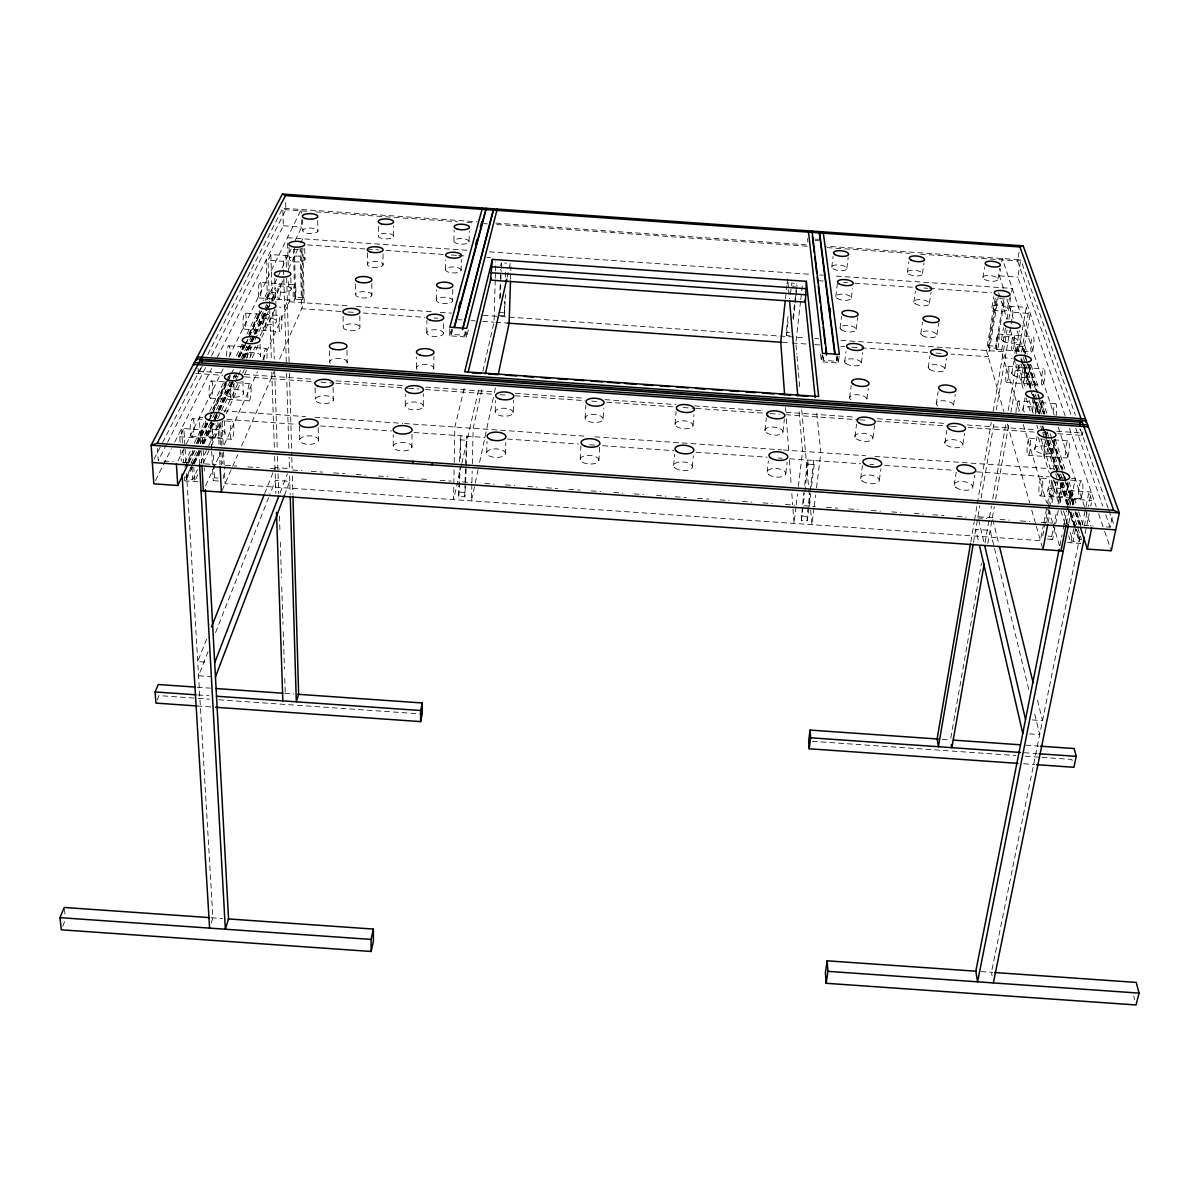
<?xml version="1.0" encoding="UTF-8"?>
<svg xmlns="http://www.w3.org/2000/svg" width="1199" height="1199" viewBox="0 0 1199 1199"><rect width="100%" height="100%" fill="white"/><g stroke="black" fill="none" stroke-linecap="round" stroke-linejoin="round"><path stroke-width="0.75" stroke-dasharray="5 3.75" d="M393.227 445.968L393.227 434.757M393.482 236.608A7.629 2.788 1.3 0 0 383.021 233.445A7.629 2.788 1.3 0 0 381.267 238.211A7.629 2.788 1.3 0 0 393.482 236.608L393.482 225.817M405.262 405.277L405.307 394.366M411.916 447.272A9.427 4.286 0.8 0 0 398.907 442.656A9.427 4.286 0.8 0 0 396.869 449.985A9.427 4.286 0.8 0 0 411.916 447.272L412.006 434.203M416.428 367.568L416.503 356.957M423.247 406.536A9.067 3.957 1.1 0 0 410.702 402.22A9.067 3.957 1.1 0 0 408.814 409.009A9.067 3.957 1.1 0 0 423.247 406.536L423.367 393.812M426.799 332.528L426.919 320.463M433.753 368.782L433.903 356.403M436.466 299.885L436.586 289.798M443.51 333.697A8.423 3.432 1.6 0 0 431.79 329.905A8.423 3.432 1.6 0 0 430.156 335.765A8.423 3.432 1.6 0 0 443.51 333.697L443.69 321.632M445.488 269.385L445.623 260.168M468.404 329.8L466.576 336.994L449.685 335.825L449.79 328.931M465.841 331.733L464.927 335.315L451.394 334.371L451.483 328.901M452.608 301.009A8.123 3.192 1.7 0 0 441.247 297.442A8.123 3.192 1.7 0 0 439.733 302.912A8.123 3.192 1.7 0 0 452.608 301.009L452.802 289.259M453.941 240.834L454.121 230.058M454.091 469.843L453.552 499.623L461.405 465.212M454.226 462.394L454.856 427.039L465.002 385.254M461.105 270.479A7.853 2.998 1.9 0 0 450.09 267.122A7.853 2.998 1.9 0 0 448.681 272.233A7.853 2.998 1.9 0 0 461.105 270.479L461.315 259.419M466.231 468.884L464.792 496.806L458.752 496.386L459.292 469.004M459.427 461.69L460.821 435.687L460.326 461.165M458.752 496.386L460.176 468.449M464.927 335.315L465.002 331.673M466.576 336.994L466.681 331.838M469.049 241.898A7.599 2.803 2.1 0 0 458.378 238.721A7.599 2.803 2.1 0 0 457.044 243.517A7.599 2.803 2.1 0 0 469.049 241.898L469.274 231.107M464.792 496.806L465.062 484.021M465.107 482.193L465.452 465.767M465.497 463.953L466.951 436.106L466.276 467.055M471.851 484.126L471.462 500.867L478.071 469.738M471.896 482.268L472.166 471.102M472.331 463.668L473.155 428.313L482.568 386.483M486.704 452.503L487.019 441.307M495.232 280.071L494.033 322.171L482.882 371.061M495.277 278.243L495.442 272.743M495.487 270.914L495.757 261.757M495.202 411.572L495.517 400.676M499.713 298.911L500.268 280.446M500.328 278.603L500.597 269.385M500.328 297.787L501.167 270.18M501.212 268.336L501.377 262.806L506.503 263.166M499.219 315.517L504.284 315.862L504.749 301.114M505.498 277.119L505.723 269.73M504.284 315.862L505.513 294.459M510.549 279.307L510.969 266.493M505.408 453.807A9.397 4.301 2.1 0 0 492.085 449.16A9.397 4.301 2.1 0 0 490.676 456.549A9.397 4.301 2.1 0 0 505.408 453.807L505.768 442.626M513.187 412.831A9.037 3.972 2.2 0 0 500.343 408.484A9.037 3.972 2.2 0 0 499.039 415.319A9.037 3.972 2.2 0 0 513.187 412.831L513.622 400.121M580.196 459.037L580.901 446.013M585.127 417.852L585.831 405.172M598.886 460.341A9.367 4.301 3.4 0 0 585.247 455.68A9.367 4.301 3.4 0 0 584.483 463.099A9.367 4.301 3.4 0 0 598.886 460.341L599.665 447.317M603.112 419.11A9.022 3.987 3.4 0 0 589.968 414.764A9.022 3.987 3.4 0 0 589.264 421.628A9.022 3.987 3.4 0 0 603.112 419.11L603.771 408.245M675.052 424.146L676.086 411.482M673.673 465.572L674.587 454.421M693.037 425.405L693.981 414.554M692.378 466.891L693.337 455.74M764.977 430.426L766.326 417.792M785.495 298.536L786.874 285.782M787.069 283.968L787.668 278.513M767.165 472.121L768.364 460.986M789.871 335.84L786.499 335.6L786.244 332.543L788.253 314.243M790.471 294.1L791.67 283.114L796.795 283.474L797.08 286.411M786.499 335.6L788.313 319.084M792.929 318.26L796.795 283.474M793.393 319.444L795.027 304.756M795.237 302.927L795.851 297.427M796.046 295.583L796.661 290.083M782.977 431.685L784.386 419.051M800.557 301.414L795.836 343.274L796.825 354.379M800.767 299.6L802.611 283.219M785.855 473.425L787.129 462.304M795.986 506.802L794.023 523.423L792.794 506.622M796.211 504.944L797.515 493.853M798.384 486.464L802.536 451.349L798.864 408.604M808.905 508.061L807.347 520.756L801.307 520.336L803.78 492.489M804.649 485.25L807.691 459.936L808.066 464.133L804.799 491.335M801.307 520.336L804.589 493.149M831.761 267.257L833.05 256.556M839.165 356.163L838.311 362.997L821.42 361.813L822.229 354.979M837.487 355.893L836.812 361.319L823.293 360.374L823.953 354.949M807.347 520.756L806.987 516.409L809.85 492.909M810.059 491.095L813.806 460.371L814.211 464.568L811.558 486.314M809.13 506.263L810.674 493.568M835.778 296.678L837.352 283.878M814.001 508.061L811.948 524.682L810.464 508.016M814.226 506.203L815.59 495.127M816.504 487.738L820.835 452.623L816.429 409.833M846.869 268.321L848.203 257.605M840.079 328.106L841.533 316.431M851.395 297.772L852.549 288.629M844.666 361.753L845.969 351.487M856.221 329.23L857.72 317.57M849.611 397.858L851.2 385.583M861.392 362.922L862.74 352.656M854.917 436.721L856.581 424.101M866.937 399.072L868.346 388.551M860.642 478.656L862.411 465.692M872.902 437.98L874.641 425.375M907.328 272.548L908.827 261.847M879.332 479.96L880.905 468.854M913.833 302.133L915.422 291.177M922.436 273.597L923.994 262.911M920.802 333.742L922.511 322.096M929.45 303.227L931.068 292.271M928.251 367.598L930.049 355.638M936.944 334.881L938.712 323.235M936.239 403.928L938.128 391.653M944.962 368.767L946.551 358.516M944.842 443.016L946.835 430.411M953.565 405.127L955.243 394.621M982.895 277.823L984.619 267.152M954.119 485.19L956.232 472.256M962.827 444.274L964.596 433.483M991.903 307.588L993.716 296.648M998.003 278.887L999.771 268.201M995.17 298.176L986.477 350.513L1003.773 411.482M1003.443 288.27L999.456 275.845L1000.595 268.921M1001.75 261.996L1002.334 258.519L1054.266 415.319M988.815 347.74L997.028 298.461L1004.672 299.001L996.354 348.265L988.815 347.74L988.216 345.672L996.099 298.296M998.542 295.089L988.246 356.732L950.927 354.125M996.354 348.265L995.74 346.196L1003.728 298.821M972.824 486.494L974.697 475.418M1001.525 339.392L1003.488 327.762M1007.505 308.683L1009.363 297.742M1005.496 327.971L1001.465 351.562L1019.54 412.051M1007.01 319.084L1011.312 293.83M1011.626 292.031L1012.241 288.419L832.735 275.875M1019.06 252.195L1017.576 260.932L1070.872 414.329M970.8 541.978L974.262 521.73M974.577 519.886L977.095 505.154M977.41 503.31L991.273 422.303M993.162 411.257L1007.07 329.92M1008.899 319.204L1011.102 306.315L1013.05 312.325L996.279 409.878M1065.252 416.038L1017.816 277.134L1020.784 259.823L826.486 246.23M973.513 542.413L979.838 505.603M981.097 498.229L994.076 422.767M1014.804 353.315L1016.317 344.623L1024.65 345.207L1027.528 354.065M1011.821 373.444L1013.904 361.513M1017.666 340.516L1019.405 330.549M1016.197 354.065L1017.591 346.121L1022.882 346.496L1025.175 353.6M950.807 738.074L981.456 563.215M984.993 542.967L991.453 506.158M992.742 498.799L1005.961 423.337M1008.224 410.448L1016.287 364.436M1009.213 306.18L1026.284 307.379L1018.551 351.547L1016.317 344.623M987.826 543.417L992.038 519.497M992.367 517.653L994.301 506.607M995.605 499.249L1008.884 423.802M1010.832 412.756L1019.255 364.916M1021.533 352.041L1028.337 313.404L1026.284 307.379M1025.939 359.25L1022.522 348.579L1022.882 346.496M1025.759 354.02L1024.036 348.684L1030.241 313.538L1013.05 312.325M1028.532 374.613L1030.361 364.391M1022.882 409.983L1025.07 397.738M1040.207 411.197L1042.141 400.706M1034.767 449.295L1037.09 436.736M1052.752 450.554L1054.805 439.793M1047.611 491.725L1049.829 480.11M1043.58 524.113L1040.417 540.659L225.067 483.647L224.258 466.816M1043.939 522.269L1047.102 505.723M1047.461 503.88L1052.033 479.975M1042.755 535.788L1047.941 508.706M1048.301 506.952L1053.127 481.683M1046.742 522.509L1049.155 509.83M1049.515 508.061L1054.356 482.747L1053.471 479.87M1048.151 522.524L1050.234 511.703M1051.973 502.696L1056.139 481.069M1058.252 510.459L1052.632 539.385L1047.207 538.965L1052.632 539.385L1051.748 536.373L1056.664 511.149M1058.073 503.985L1062.269 482.313M1059.676 503.28L1063.543 483.392L1054.356 482.747M1066.301 493.029L1068.264 483.077M1059.871 545.635L1061.984 534.964M1063.138 529.119L1066.75 510.774M1067.125 508.946L1070.737 490.601L1091.21 492.025L1088.287 506.338M1082.832 431.88L1082.127 435.417L1079.894 429.062M1066.346 523.798L1069.568 507.582M1069.913 505.783L1075.278 478.761L1067.904 478.236M1068.789 523.094L1071.052 511.733M1072.446 504.749L1073.54 499.234L1070.737 490.601M1073.675 528.864L1070.872 542.787L1068.669 535.638M1071.306 512.917L1079.729 539.445L1079.265 541.798L1072.985 541.348L1075.503 528.819M1079.999 535.878L991.453 972.299L992.083 975.836M1082.232 524.877L1085.59 508.376M1085.964 506.533L1088.932 491.875L1091.869 500.523L1090.745 506.023M1084.286 526.016L1087.928 508.136M1085.125 533.54L1089.247 513.367M479.615 462.409L493.988 394.651M494.378 392.822L495.532 387.322M1106.362 526.916L1110.094 527.17L1112.597 515.345M507.117 277.359L508.751 270.09M509.17 268.276L510.399 262.821M461.81 463.413L479.165 387.352M500.702 265.683L501.377 262.806M451.394 334.371L452.847 329.006M449.685 335.825L451.154 330.429M211.264 922.99L212.912 917.849L186.549 473.395M284.478 495.337L289.783 481.369L275.425 480.364L269.295 495.936M280.071 492.864L287.415 473.8M208.071 651.567L198.554 675.771L210.395 676.596M215.565 632.547L268.621 497.66M206.678 639.052L197.715 661.578L207.892 662.283M264.649 493.568L274.991 467.58L289.409 468.599L289.079 457.299M62.708 926.392L65.555 919.558M157.159 700.111L159.032 695.615L196.366 698.238M222.115 490.391L237.792 454.586M241.524 446.058L274.361 371.016M279.592 359.086L304.216 302.807L302.897 247.953M302.313 299.735L303.197 297.742L301.983 247.878L301.099 249.767L302.313 299.735L294.774 299.21L293.455 249.242M218.623 481.024L213.197 480.649L214.471 477.831L213.152 452.158M294.774 299.21L295.673 297.217M205.643 485.73L220.346 453.357M224.213 444.844L257.5 371.6M262.911 359.67L289.229 301.758L288.554 277.973M197.775 474.729L194.613 481.518L193.803 467.34M203.305 462.874L210.41 447.617M211.204 445.923L223.044 420.489M226.206 413.715L241.224 381.507M244.386 374.732L246.754 369.637M252.285 357.782L258.594 344.218M261.757 337.444L275.98 306.929M220.421 444.559L219.432 424.356L220.706 421.643M198.36 451.633L186.31 476.977L186.459 479.36L192.724 479.795L197.49 469.648M200.653 462.874L207.802 447.632M208.596 445.938L219.702 422.243M224.453 412.081L238.736 381.597M242.693 373.144L244.281 369.757M249.842 357.901L255.387 346.046M260.153 335.885L271.259 312.19M217.738 418.796L234.419 383.47M235.199 381.792L237.582 376.741M238.376 375.062L240.759 370.011M246.32 358.231L251.88 346.466M255.057 339.737L268.546 311.14M273.312 301.039L283.623 279.172M288.389 269.086L297.922 248.897M300.694 243.007L302.688 238.811M186.459 479.36L193.683 464.133M194.478 462.439L200.098 450.584M203.305 443.825L218.563 411.662M219.372 409.968L233.82 379.513M244.251 357.512L254.698 335.51M255.492 333.817L267.542 308.428M194.493 463.878L200.847 450.464M204.025 443.765L219.117 411.901M219.912 410.223L234.225 380.038M235.019 378.359L237.402 373.324M244.551 358.231L251.7 343.139M252.494 341.46L270.764 302.882M271.559 301.204L275.53 292.826L267.197 292.241L263.151 300.619M202.376 443.18L213.632 419.53M214.426 417.837L230.508 384.04M233.715 377.28L235.319 373.908M242.558 358.696L249.782 343.484M250.591 341.805L269.071 302.942M198.045 481.758L184.751 480.829L192.724 464.043M193.534 462.364L199.109 450.629M202.301 443.915L217.454 412.036M218.248 410.358L232.591 380.158M233.4 378.479L234.989 375.137M242.962 358.351L250.141 343.259M250.936 341.58L267.677 306.345L267.557 302.822L249.017 341.685M193.579 463.683L199.169 451.933M203.141 443.54L214.306 420.04M215.101 418.361L218.293 411.647M219.087 409.968L233.43 379.738M243.787 357.916L250.951 342.809M251.745 341.13L254.143 336.095M254.937 334.416L268.486 305.88M271.663 299.165L274.061 294.13L268.756 293.755L265.534 300.469M190.971 463.339L196.606 451.513M200.638 443.06L211.923 419.41M212.733 417.717L231.272 378.854M240.954 358.591L248.208 343.379M211.594 449.43L210.26 423.712L211.549 420.999L212.778 444.829M187.314 463.249L192.949 451.498M196.981 443.105L206.663 422.962M209.885 416.263L227.63 379.334M228.439 377.67L230.852 372.634M238.121 357.527L244.566 344.098M249.407 334.041L260.693 310.541M188.273 463.533L193.953 451.708M198 443.255L230.403 375.692M231.212 374.013L233.64 368.947M239.305 357.122L245.39 344.458M245.795 343.603L248.223 338.538M249.032 336.844L261.442 310.976L246.275 342.944M266.852 299.69L291.162 249.017M295.209 240.564L301.683 227.061L301.519 220.031M189.052 462.274L194.703 450.509M197.925 443.78L211.623 415.214M212.433 413.535L230.148 376.561M239.83 356.388L245.465 344.623M267.227 299.24L268.756 293.755M182.488 443.001L181.619 428.418L202.076 429.856L198.135 438.025L198.449 443.63M286.261 362.098L283.294 261.292L286.036 255.612L286.411 268.681M184.841 467.19L192.934 450.389M196.171 443.66L206.678 421.823M212.343 410.058L228.514 376.441M238.211 356.283L243.877 344.518M248.718 334.431L260.048 310.901M265.698 299.136L267.317 295.778L266.103 260.093L283.294 261.292M184.601 463.189L190.281 451.468M194.328 443.075L204.849 421.299M209.705 411.242L224.288 381.072M236.428 355.923L242.093 344.203M246.949 334.146L258.295 310.676M178.066 460.821L185.455 445.743M186.28 444.065L223.239 368.678M228.949 357.017L301.264 209.495L301.354 213.017M180.15 442.341L179.805 436.736L183.882 428.583L184.991 447.257M287.925 255.747L270.839 254.548L268.006 260.228L269.325 299.435M155.48 480.484L171.352 448.861M174.694 442.191L211.728 368.423M217.319 357.287L283.324 225.772L282.814 208.206L477.112 221.8M166.721 444.005L158.283 460.611L157.474 448.561M167.575 442.341L205.584 367.583M211.504 355.953L285.842 209.765L285.647 202.676M154.042 459.157L161.715 444.2M162.569 442.551L200.952 367.763M207.772 354.469L282.814 208.206L285.842 209.765L308.248 211.339M202.226 366.145L198.39 373.623L198.105 368.228M814.87 239.066L818.572 239.32M815.035 240.414L818.737 240.684M495.801 223.104L807.796 244.926M315.712 211.863L457.568 221.785M466.906 222.429L474.369 222.954M483.707 223.613L487.438 223.868M496.776 224.528L808.501 246.32M827.175 247.623L909.307 253.364M920.502 254.158L997.043 259.509M998.902 259.628L1017.576 260.932L1020.784 259.823L1075.383 415.139M283.324 225.772L301.683 227.061M999.456 275.845L1017.816 277.134M466.921 250.291L287.415 237.732L287.52 241.404M489.312 251.85L810.329 274.301M819.666 274.961L823.398 275.215M307.514 244.926L365.425 248.987M367.299 249.107L378.509 249.902M385.988 250.426L443.9 254.473M451.379 254.997L456.984 255.387M458.857 255.522L466.321 256.031M486.884 257.47L490.616 257.74M819.472 280.731L823.203 280.986M843.751 282.424L847.498 282.694M854.962 283.219L914.762 287.4M924.099 288.045L927.831 288.315M929.705 288.434L991.363 292.751M293.44 249.257L301.099 249.767M791.939 286.051L795.357 286.291M260.288 282.454A7.823 1.454 -87.6 0 1 260.723 294.999A7.823 1.454 -87.6 0 1 258.295 293.17A7.823 1.454 -87.6 0 1 260.288 282.454L295.044 284.882A7.823 1.319 -87.4 0 1 295.374 297.412A7.823 1.319 -87.4 0 1 293.17 295.598A7.823 1.319 -87.4 0 1 295.044 284.882M998.168 334.056L1032.938 336.484M303.197 297.742L295.658 297.247L294.355 247.354M988.216 345.672L995.74 346.196M267.317 295.778L268.831 295.883M1022.522 348.579L1024.036 348.684M499.893 312.519L504.944 312.879M786.244 332.543L789.616 332.782M259.269 297.966L294.025 300.394M997.013 349.553L1031.784 351.981M347.096 305.805L287.355 301.623L284.658 307.529L279.457 307.169M356.418 306.449L432.839 311.8M440.303 312.325L451.483 313.104M483.167 315.322L805.653 337.863M814.975 338.523L818.707 338.777M841.084 340.351L1003.338 351.697L1005.212 357.916L1012.151 358.411M340.816 311.455L301.638 308.728L300.125 248.088M348.28 311.98L353.87 312.369M363.207 313.029L424.776 317.33M434.098 317.99L437.83 318.245M458.363 319.683L462.095 319.938M471.417 320.598L475.149 320.852M482.612 321.377L493.808 322.156M495.682 322.291L505.768 322.996M782.422 342.344L790.815 342.929M792.329 343.034L807.257 344.083M814.721 344.593L820.326 344.997M840.844 346.421L844.576 346.691M852.039 347.215L859.503 347.725M861.362 347.86L928.536 352.551M935.999 353.076L943.463 353.6M245.091 313.074A8.078 1.559 -87.5 0 1 245.615 325.918A8.078 1.559 -87.5 0 1 242.992 324.24A8.078 1.559 -87.5 0 1 245.091 313.074L281.046 315.592A8.078 1.424 -87.3 0 1 281.42 328.421A8.078 1.424 -87.3 0 1 279.052 326.757A8.078 1.424 -87.3 0 1 281.046 315.592M1007.894 366.414L1043.834 368.932M244.041 329.096L279.981 331.613M1006.71 382.421L1042.65 384.939M228.859 345.837L266.058 348.429M1015.988 412.726A8.333 1.544 -84.8 0 1 1018.311 401.036L1055.51 403.628M197.97 371.18L224.108 373.009M244.641 374.448L313.718 379.274M336.125 380.847L405.202 385.673M425.735 387.112L494.812 391.938M515.345 393.377L584.423 398.203M604.955 399.642L675.906 404.603M694.566 405.906L763.643 410.747M786.049 412.306L855.127 417.132M877.533 418.706L946.611 423.532M967.143 424.971L1036.221 429.797M1056.754 431.235L1082.892 433.064M195.797 373.444L222.684 375.317M233.146 376.051L244.356 376.831M245.106 376.891L313.449 381.672M320.927 382.196L333.996 383.095M335.855 383.23L407.645 388.251M408.694 388.326L418.856 389.031M425.495 389.495L493.598 394.261M500.208 394.726L508.541 395.31M515.135 395.775L585.142 400.661M591.707 401.125L597.312 401.515M606.649 402.175L674.827 406.941M683.22 407.525L695.375 408.379M696.289 408.439L768.244 413.475M770.118 413.595L779.455 414.254M785.93 414.704L858.754 419.8M859.803 419.875L868.091 420.444M876.604 421.044L950.267 426.2M951.347 426.274L959.605 426.844M968.163 427.443L1036.176 432.21M1042.89 432.674L1051.118 433.244M1057.848 433.723L1082.862 435.462M211.429 380.952A8.618 1.798 -87.1 0 1 212.103 394.486A8.618 1.798 -87.1 0 1 209.061 393.182A8.618 1.798 -87.1 0 1 211.429 380.952L227.495 382.076M229.279 382.211L232.846 382.451M236.278 382.691L249.977 383.65A8.618 1.634 -87 0 1 250.501 397.169A8.618 1.634 -87 0 1 247.743 395.88A8.618 1.634 -87 0 1 249.977 383.65M1029.476 438.16L1038.034 438.759M1039.758 438.879L1044.899 439.239M1053.741 439.853L1068.024 440.857M210.305 398.128L248.852 400.826M1028.202 455.32L1066.735 458.018M223.419 410.852L305.55 416.593M314.887 417.252L402.624 423.382M404.498 423.517L585.577 436.181M594.914 436.826L781.598 449.88M783.457 450.015L865.603 455.755M874.94 456.414L1054.146 468.944M202.991 417.762L199.304 417.507L200.728 443.63M227.091 419.44L296.228 424.281M320.523 425.975L391.533 430.951M413.97 432.509L484.981 437.485M507.402 439.044L578.428 444.02M589.638 444.799L595.244 445.189M602.707 445.713L673.733 450.674M696.154 452.248L767.165 457.209M778.376 457.988L782.123 458.258M789.601 458.782L860.612 463.743M869.949 464.403L873.696 464.657M884.907 465.437L954.044 470.278M976.481 471.851L1049.365 476.947M1060.515 477.727L1066.046 478.116M192.694 418.721A8.933 1.948 -86.9 0 1 193.474 432.614A8.933 1.948 -86.9 0 1 190.161 431.55A8.933 1.948 -86.9 0 1 192.694 418.721L201.957 419.38M225.577 421.029L232.696 421.523A8.933 1.769 -86.9 0 1 233.31 435.402A8.933 1.769 -86.9 0 1 230.313 434.353A8.933 1.769 -86.9 0 1 232.696 421.523M1041.481 478.086L1048.585 478.581M1070.362 480.095L1081.483 480.874M459.861 439.793L466.006 440.213M808.066 464.133L814.211 464.568M210.26 423.712L219.432 424.356M191.54 436.526L231.527 439.329M1040.147 495.876L1080.149 498.664M179.805 436.736L200.428 438.19M1071.247 499.084L1091.869 500.523M992.337 517.743L977.919 516.739L983.869 542.083M163.873 461.001L173.211 461.66M182.548 462.319L193.743 463.099M204.939 463.878L216.135 464.657M225.472 465.317L236.668 466.096M247.863 466.876L259.059 467.67M270.255 468.449L279.592 469.094M292.646 470.008L301.983 470.667M311.32 471.312L322.516 472.106M333.712 472.886L344.907 473.665M356.103 474.444L365.44 475.104M378.509 476.018L387.832 476.662M399.027 477.457L408.364 478.101M421.434 479.015L428.897 479.54M440.093 480.319L451.289 481.099M462.484 481.893L471.821 482.538M484.876 483.452L494.213 484.111M505.408 484.891L514.746 485.535M527.8 486.449L537.137 487.109M546.474 487.753L557.67 488.548M568.866 489.327L580.061 490.106M591.257 490.886L600.594 491.545M613.663 492.459L622.985 493.104M634.181 493.898L643.518 494.543M656.587 495.457L665.91 496.116M675.247 496.761L686.442 497.555M697.638 498.334L708.834 499.114M720.029 499.893L729.367 500.553M742.436 501.467L751.758 502.111M762.954 502.906L772.291 503.55M785.36 504.464L794.682 505.124M804.019 505.768L815.215 506.548M826.411 507.342L837.606 508.121M848.817 508.901L858.139 509.56M871.208 510.474L880.546 511.119M891.741 511.898L901.063 512.558M914.133 513.472L923.47 514.116M932.792 514.776L943.988 515.555M957.057 516.469L966.394 517.129M977.59 517.908L986.912 518.553M999.981 519.467L1009.318 520.126M1020.514 520.906L1029.836 521.565M1041.047 522.344L1052.242 523.124M1063.438 523.903L1069.028 524.308M1083.971 525.342L1093.293 526.001M459.712 492.13L465.722 492.549M800.962 515.99L806.987 516.409M214.471 477.831L218.068 478.071M1048.151 536.118L1051.763 536.418M186.31 476.977L184.511 476.857L184.751 480.829M1079.729 539.445L1081.528 539.58L1073.06 513.052M1067.44 542.548L1080.734 543.477L1076.237 529.299M1032.324 719.94L1042.516 720.644L1037.135 698.912M1029.536 733.878L1039.683 734.597L1033.988 711.097M197.295 687.237L210.305 688.151M284.703 693.352L293.995 693.996M942.129 739.318L950.477 739.903M1025.819 745.178L1038.829 746.093M197.82 694.94L208.956 695.72M1024.231 752.717L1037.24 753.631M198.24 698.358L209.435 699.152M218.773 699.796L422.213 714.019M812.382 741.312L1015.838 755.535M1025.16 756.179L1040.103 757.228M1041.961 757.363L1071.831 759.447L1072.655 762.579M196.921 705.971L211.833 707.005M1023.556 763.763L1034.737 764.557M211.339 917.745L222.504 918.524M981.022 971.565L992.847 972.389M1080.359 429.257L1108.281 508.676M1108.895 510.444L1113.856 524.562M1075.788 428.433L1102.735 506.008M1105.808 514.836L1110.094 527.17M1069.478 428.403L1096.201 506.637M1098.614 513.697L1104.039 529.583M1104.639 531.352L1110.664 549.007M1058.147 427.054L1084.585 506.877M1085.17 508.661L1091.06 526.391M1030.975 364.706L1039.038 389.525M1042.486 400.166L1047.087 414.344M1055.15 439.164L1065.506 471.087M1068.953 481.713L1076.447 504.764M1078.74 511.853L1082.772 524.263M1029.192 364.691L1037.225 389.57M1040.672 400.226L1045.258 414.449M1053.861 441.112L1063.048 469.543M1067.065 481.983L1074.514 505.079M1076.807 512.198L1080.824 524.637M1028.607 364.241L1037.764 392.628M1038.334 394.411L1044.629 413.925M1053.202 440.543L1062.359 468.929M1064.637 476.033L1066.361 481.354M1066.93 483.122L1073.794 504.419M1076.657 513.292L1081.228 527.485M1006.875 298.911L1013.185 318.574M1017.142 330.849L1027.423 362.817M1027.978 364.571L1037.12 392.957M1037.66 394.666L1043.969 414.24M1050.189 433.603L1051.958 439.089M1052.467 440.677L1062.794 472.796M1063.273 474.309L1065.641 481.668M1066.121 483.152L1073.06 504.734M1075.353 511.838L1079.34 524.248M1026.509 361.019L1035.651 389.45M1039.068 400.121L1043.64 414.329M1051.058 437.44L1061.34 469.423M1061.909 471.192L1072.76 504.959M1075.038 512.063L1079.04 524.503M1023.361 357.407L1025.07 362.712M1025.625 364.481L1032.968 387.472M1035.232 394.546L1041.436 414M1047.087 431.685L1060.066 472.376M1060.635 474.145L1070.242 504.209M1024.096 364.376L1031.41 387.367M1033.658 394.441L1039.833 413.895M1045.453 431.58L1047.701 438.654M1048.271 440.423L1058.387 472.256M1058.942 474.025L1061.19 481.099M1061.759 482.867L1069.058 505.843M1023.886 364.421L1031.2 387.472M1033.448 394.561L1039.638 414.06M1045.273 431.79L1047.521 438.879M1048.091 440.662L1058.222 472.571M1058.777 474.339L1061.04 481.428M1061.595 483.197L1068.354 504.479M1071.172 513.337L1075.668 527.53M1017.591 346.121L1019.27 351.442M1021.518 358.546L1032.204 392.238M1032.774 394.021L1038.948 413.52M1042.89 425.945L1046.832 438.354M1047.386 440.138L1057.518 472.061M1058.073 473.83L1060.321 480.934M1060.89 482.702L1068.189 505.768M1070.452 512.857L1074.379 525.267M1022.043 361.154L1030.466 387.727M1034.392 400.121L1038.874 414.284M1043.37 428.448L1045.048 433.768M1047.282 440.842L1058.507 476.273M1060.755 483.347L1067.485 504.599M1069.718 511.688L1073.645 524.083M1074.214 525.851L1079.265 541.798M1020.799 358.801L1030.316 388.926M1030.885 390.694L1038.169 413.73M1042.081 426.125L1044.884 434.982M1045.453 436.751L1055.54 468.644M1056.094 470.428L1057.773 475.733M1060.021 482.822L1067.305 505.858M1067.859 507.627L1073.465 525.342M998.647 292.691L1007.04 319.339M1010.397 329.995L1017.666 353.091M1021.023 363.762L1028.862 388.626M1032.219 399.297L1036.7 413.505M1040.612 425.945L1042.291 431.265M1042.845 433.049L1044.524 438.384M1045.078 440.153L1055.15 472.136M1055.719 473.92L1056.829 477.472M1017.876 364.391L1025.67 389.42M1029.012 400.151L1033.463 414.449M1036.805 425.165L1037.914 428.747M1041.257 439.463L1050.714 469.858M1054.056 480.574L1061.295 503.82M1063.528 510.969L1067.425 523.483M1070.197 532.416L1072.985 541.348M1013.889 358.531L1023.856 390.724M1026.059 397.888L1030.496 412.201M1038.229 437.245L1049.305 473.02M1051.508 480.17L1058.702 503.43M1060.92 510.594L1065.341 524.892M1023.257 424.506L1046.652 502.786M1048.765 509.89L1052.497 522.344M1053.022 524.128L1059.406 545.47M1007.325 424.026L1029.716 502.936M1031.754 510.1L1035.816 524.443M1036.326 526.241L1042.426 547.763M1133.699 996.009L1134.629 999.591M992.787 519.557L999.067 544.916M1028.727 689.41L990.119 530.348L975.761 529.344L978.699 542.098M837.591 357.452L838.311 362.997M836.108 355.803L836.812 361.319M822.649 354.859L823.293 360.374M807.482 238.556L807.901 242.228M820.581 354.424L821.42 361.813M64.431 909.187L65.181 916.111M796.99 356.238L798.309 371.046M798.474 372.889L799.778 387.697M801.756 409.923L808.651 487.663M808.815 489.507L810.299 506.173M787.983 282.23L788.462 287.805M788.627 289.663L789.422 298.956M785.54 407.6L785.81 411.347M786.364 418.811L788.822 452.443M789.362 459.906L791.28 486.06M791.835 493.538L792.659 504.749M180.599 449.82L181.289 461.03M185.111 449.13L185.875 462.2M182.922 450.284L183.687 463.054M191.99 467.04L192.724 479.795M198.839 450.734L199.544 463.443M202.076 429.856L202.781 442.956M203.186 450.389L204.31 471.012M201.102 450.509L201.822 463.608M205.628 421.074L206.258 432.899M211.683 451.259L212.538 467.79M212.628 469.618L213.197 480.649M220.796 423.472L221.86 445.473M222.22 452.802L222.759 463.788M223.299 474.789L223.464 478.461M220.781 451.903L221.41 464.747M217.918 422.453L219.012 444.454M219.372 451.783L220.017 464.613M224.902 381.747L225.412 392.702M224.318 420.699L224.962 434.203A9.547 4.226 -1.6 0 1 209.255 436.871A9.547 4.226 -1.6 0 1 212.583 429.617A9.547 4.226 -1.6 0 1 224.962 434.203M222.1 421.943L223.179 444.379M223.539 451.858L224.168 464.942M242.857 381.192L243.397 393.961A9.172 3.912 -1.1 0 1 228.365 396.389A9.172 3.912 -1.1 0 1 231.437 389.69A9.172 3.912 -1.1 0 1 243.397 393.961M242.708 344.802L243.157 355.459M259.269 310.466L259.643 320.837M260.033 344.233L260.483 356.673M269.385 301.309L269.58 306.914M269.64 308.772L271.349 359.19M271.783 372.26L274.361 448.816M274.616 456.279L275.875 493.628M275.53 292.826L275.875 303.407M275.98 309.912L276.37 322.006A8.498 3.387 -0.3 0 1 262.491 324.045A8.498 3.387 -0.3 0 1 265.144 318.26A8.498 3.387 -0.3 0 1 276.37 322.006M274.691 278.483L275.021 288.584M274.061 294.13L274.271 300.574M270.839 254.548L272.383 301.234M272.743 312.444L274.286 359.13M274.706 372.2L277.224 448.756M277.479 456.234L278.693 493.583M279.442 515.99L279.981 532.791M280.296 542.128L281.465 577.618M281.765 586.955L282.994 624.304M283.234 631.768L284.463 669.117M284.777 678.454L285.272 693.397M286.681 278.018L289.094 362.023M289.409 373.234L291.777 455.365M291.822 457.239L292.151 468.434M292.361 475.898L292.901 494.573M286.606 373.294L288.854 449.835M289.633 475.898L290.188 494.632M290.832 277.928L291.162 289.723A8.198 3.162 0 0 1 277.808 291.597A8.198 3.162 0 0 1 280.281 286.186A8.198 3.162 0 0 1 291.162 289.723M289.064 247.384L289.364 258.474M287.58 243.232L288.345 270.659M299.405 426.319L299.75 439.433M304.726 248.478L304.981 259.554A7.928 2.968 0.3 0 1 292.106 261.277A7.928 2.968 0.3 0 1 294.429 256.226A7.928 2.968 0.3 0 1 304.981 259.554M302.553 219.447L302.807 230.268M318.17 427.638L318.439 440.737A9.487 4.256 -0.4 0 1 303.062 443.42A9.487 4.256 -0.4 0 1 305.745 436.136A9.487 4.256 -0.4 0 1 318.439 440.737M315.097 388.056L315.337 398.997M317.705 220.511L317.915 231.332A7.659 2.788 0.6 0 1 305.49 232.921A7.659 2.788 0.6 0 1 307.663 228.185A7.659 2.788 0.6 0 1 317.915 231.332M329.605 350.872L329.785 361.513M333.112 387.502L333.322 400.241A9.112 3.942 0 0 1 318.589 402.699A9.112 3.942 0 0 1 321.062 395.955A9.112 3.942 0 0 1 333.322 400.241M346.961 350.318L347.125 362.727M343.079 316.326L343.229 326.683M359.835 315.772L359.94 327.852A8.453 3.417 0.6 0 1 346.331 329.905A8.453 3.417 0.6 0 1 348.459 324.09A8.453 3.417 0.6 0 1 359.94 327.852M355.638 284.133L355.743 294.235M371.825 283.593L371.885 295.359A8.153 3.177 0.9 0 1 358.771 297.247A8.153 3.177 0.9 0 1 360.764 291.822A8.153 3.177 0.9 0 1 371.885 295.359M367.359 252.854L367.434 263.93M378.344 226.551L378.374 235.559M383.021 253.948L383.036 265.024A7.883 2.983 1.1 0 1 370.386 266.763A7.883 2.983 1.1 0 1 372.26 261.667A7.883 2.983 1.1 0 1 383.036 265.024M417.057 369.472A8.723 3.687 1.3 0 1 426.125 364.556A8.723 3.687 1.3 0 1 432.09 370.521M243.457 357.332A8.828 3.642 -0.7 0 1 253.499 352.491A8.828 3.642 -0.7 0 1 258.489 358.381M330.25 363.402A8.768 3.657 0.3 0 1 339.812 358.516A8.768 3.657 0.3 0 1 345.297 364.451M1024.605 411.961A8.828 3.642 8.7 0 1 1030.361 406.806A8.828 3.642 8.7 0 1 1039.638 413.011M937.813 405.891A8.768 3.657 7.8 0 1 944.048 400.781A8.768 3.657 7.8 0 1 952.845 406.941M851.02 399.822A8.723 3.687 6.7 0 1 857.72 394.741A8.723 3.687 6.7 0 1 866.053 400.871M1032.564 411.077A8.333 1.604 -84.7 0 1 1035.262 402.309A8.333 1.604 -84.7 0 1 1035.366 414.105M1047.416 440.258A8.618 1.724 -84.9 0 1 1046.922 453.072A8.618 1.724 -84.9 0 1 1044.209 453.836A8.618 1.724 -84.9 0 1 1045.633 440.752M1060.575 483.482A8.933 1.858 -85.1 0 1 1058.972 495.757A8.933 1.858 -85.1 0 1 1056.634 492.954A8.933 1.858 -85.1 0 1 1058.222 480.679M1053.142 412.516A8.333 1.694 -84.7 0 1 1055.944 403.763A8.333 1.694 -84.7 0 1 1056.094 415.558M247.324 357.632A8.333 1.589 -87.2 0 1 249.227 347.26A8.333 1.589 -87.2 0 1 250.516 356.388M233.61 383.98A8.618 1.709 -87.1 0 1 233.191 397.124A8.618 1.709 -87.1 0 1 230.628 395.985A8.618 1.709 -87.1 0 1 231.932 383.23M216.195 425.24A8.933 1.843 -86.9 0 1 213.752 438.085A8.933 1.843 -86.9 0 1 213.047 424.221M263.945 360.165A8.333 1.529 -87.2 0 1 265.908 348.384A8.333 1.529 -87.2 0 1 266.703 360.329M1018.311 401.036A8.333 1.544 -84.8 0 1 1018.985 411.602M226.581 356.193A8.333 1.679 -87.3 0 1 228.544 345.807A8.333 1.679 -87.3 0 1 229.938 354.949M1049.575 494.048A9.562 4.226 9.7 0 0 1065.761 495.157A9.562 4.226 9.7 0 0 1055.555 487.978A9.562 4.226 9.7 0 0 1049.575 494.048M955.903 487.498A9.487 4.256 8.5 0 0 972.089 488.607A9.487 4.256 8.5 0 0 962.437 481.473A9.487 4.256 8.5 0 0 955.903 487.498M862.231 480.949A9.427 4.286 7.3 0 0 878.417 482.058A9.427 4.286 7.3 0 0 869.335 474.954A9.427 4.286 7.3 0 0 862.231 480.949M1036.64 451.453A9.172 3.912 9.2 0 0 1052.197 452.518A9.172 3.912 9.2 0 0 1042.471 445.863A9.172 3.912 9.2 0 0 1036.64 451.453M946.536 445.159A9.112 3.942 8.1 0 0 962.108 446.223A9.112 3.942 8.1 0 0 952.875 439.598A9.112 3.942 8.1 0 0 946.536 445.159M856.431 438.849A9.067 3.957 7 0 0 872.003 439.913A9.067 3.957 7 0 0 863.295 433.334A9.067 3.957 7 0 0 856.431 438.849M1013.5 375.302A8.498 3.387 8.4 0 0 1027.978 376.291A8.498 3.387 8.4 0 0 1019.06 370.506A8.498 3.387 8.4 0 0 1013.5 375.302M929.78 369.457A8.453 3.417 7.4 0 0 944.257 370.446A8.453 3.417 7.4 0 0 935.775 364.691A8.453 3.417 7.4 0 0 929.78 369.457M846.059 363.597A8.423 3.432 6.5 0 0 860.537 364.586A8.423 3.432 6.5 0 0 852.504 358.861A8.423 3.432 6.5 0 0 846.059 363.597M1003.128 341.13A8.198 3.162 8 0 0 1017.112 342.09A8.198 3.162 8 0 0 1008.554 336.679A8.198 3.162 8 0 0 1003.128 341.13M922.271 335.48A8.168 3.177 7.2 0 0 936.239 336.439A8.168 3.177 7.2 0 0 928.101 331.059A8.168 3.177 7.2 0 0 922.271 335.48M841.398 329.83A8.123 3.192 6.3 0 0 855.382 330.789A8.123 3.192 6.3 0 0 847.648 325.424A8.123 3.192 6.3 0 0 841.398 329.83M993.431 309.222A7.928 2.968 7.7 0 0 1006.95 310.151A7.928 2.968 7.7 0 0 998.722 305.071A7.928 2.968 7.7 0 0 993.431 309.222M915.242 303.752A7.883 2.983 6.9 0 0 928.76 304.681A7.883 2.983 6.9 0 0 920.922 299.63A7.883 2.983 6.9 0 0 915.242 303.752M837.052 298.296A7.853 2.998 6.1 0 0 850.571 299.225A7.853 2.998 6.1 0 0 843.122 294.19A7.853 2.998 6.1 0 0 837.052 298.296M984.364 279.352A7.659 2.788 7.5 0 0 997.448 280.251A7.659 2.788 7.5 0 0 989.535 275.485A7.659 2.788 7.5 0 0 984.364 279.352M908.677 274.061A7.629 2.788 6.7 0 0 921.761 274.961A7.629 2.788 6.7 0 0 914.208 270.21A7.629 2.788 6.7 0 0 908.677 274.061M832.99 268.771A7.599 2.803 6 0 0 846.074 269.67A7.599 2.803 6 0 0 838.88 264.949A7.599 2.803 6 0 0 832.99 268.771M674.887 467.85A9.367 4.301 4.7 0 0 691.089 468.959A9.367 4.301 4.7 0 0 683.1 461.93A9.367 4.301 4.7 0 0 674.887 467.85M768.559 474.399A9.397 4.301 6 0 0 784.745 475.508A9.397 4.301 6 0 0 776.218 468.449A9.397 4.301 6 0 0 768.559 474.399M676.221 426.244A9.022 3.987 4.6 0 0 691.808 427.324A9.022 3.987 4.6 0 0 684.119 420.804A9.022 3.987 4.6 0 0 676.221 426.244M766.326 432.554A9.037 3.972 5.8 0 0 781.898 433.618A9.037 3.972 5.8 0 0 773.7 427.069A9.037 3.972 5.8 0 0 766.326 432.554M1023.556 382.091A8.078 1.499 -84.6 0 0 1024.575 368.228A8.078 1.499 -84.6 0 0 1021.713 376.291A8.078 1.499 -84.6 0 0 1023.556 382.091M1013.29 349.164A7.823 1.394 -84.5 0 0 1014.279 335.75A7.823 1.394 -84.5 0 0 1011.566 343.723A7.823 1.394 -84.5 0 0 1013.29 349.164M1043.565 383.485A8.078 1.574 -84.5 0 0 1044.584 369.622A8.078 1.574 -84.5 0 0 1041.601 377.67A8.078 1.574 -84.5 0 0 1043.565 383.485M1032.639 350.513A7.823 1.469 -84.4 0 0 1033.628 337.099A7.823 1.469 -84.4 0 0 1030.81 345.072A7.823 1.469 -84.4 0 0 1032.639 350.513M1067.769 456.609A8.618 1.813 -84.8 0 0 1068.879 441.757A8.618 1.813 -84.8 0 0 1065.521 449.925A8.618 1.813 -84.8 0 0 1067.769 456.609M1081.243 497.3A8.933 1.963 -85 0 0 1082.382 481.893A8.933 1.963 -85 0 0 1078.815 490.106A8.933 1.963 -85 0 0 1081.243 497.3M265.504 327.312A8.078 1.484 -87.4 0 0 265.069 314.468A8.078 1.484 -87.4 0 0 263.031 325.648A8.078 1.484 -87.4 0 0 265.504 327.312M279.981 296.333A7.823 1.379 -87.5 0 0 279.592 283.803A7.823 1.379 -87.5 0 0 277.673 294.519A7.823 1.379 -87.5 0 0 279.981 296.333M1007.55 380.967A8.078 1.439 -84.7 0 0 1008.569 367.104A8.078 1.439 -84.7 0 0 1005.811 375.167A8.078 1.439 -84.7 0 0 1007.55 380.967M997.808 348.085A7.823 1.334 -84.6 0 0 998.797 334.671A7.823 1.334 -84.6 0 0 996.174 342.659A7.823 1.334 -84.6 0 0 997.808 348.085M1029.147 453.911A8.618 1.664 -85 0 0 1030.241 439.059A8.618 1.664 -85 0 0 1027.138 447.242A8.618 1.664 -85 0 0 1029.147 453.911M1041.167 494.498A8.933 1.784 -85.1 0 0 1042.306 479.09A8.933 1.784 -85.1 0 0 1039.008 487.319A8.933 1.784 -85.1 0 0 1041.167 494.498"/><path stroke-width="1.5" d="M215.565 707.275L420.579 721.603L420.684 710.512L422.318 702.974L297.712 694.266M422.318 702.974L422.213 714.019L420.579 721.603M486.075 209.705L486.12 208.281L454.061 327.507M492.369 259.389L490.511 280.116L805.338 302.133L806.372 281.345L492.369 259.389L464.687 371.78L818.647 396.524L806.372 281.345M510.489 281.136L509.125 323.235L498.259 374.508M785.285 300.35L780.744 342.225L784.581 394.531M811.903 232.486L812.053 231.077L826.681 353.57M938.412 739.064L810.089 730.086L808.651 741.042L809.205 748.776L1017.966 763.373M809.205 748.776L810.659 737.79L810.089 730.086M976.091 971.22L827.145 960.804L825.392 972.689L826.156 983.285L1136.038 1004.957L1139.05 993.117L1136.217 982.416L994.705 972.524M826.156 983.285L827.924 971.355L827.145 960.804M970.486 543.821L937.108 738.974L938.397 746.722L973.198 544.256M984.259 563.65L951.856 747.666L951.302 744.564M1042.935 549.547L1047.806 524.323M1079.685 425.72L1080.374 422.198M1059.152 549.292L975.806 971.205L977.575 981.831L1068.429 524.922M1085.904 422.558L1086.219 420.954L196.351 358.741L196.441 360.359L197.011 359.25M1060.995 550.821L1065.986 525.597M1087.313 426.514L1087.643 424.911L194.403 362.443L193.908 365.2M993.327 982.925L1084.376 537.212M187.464 465.227L177.752 485.49L153.817 483.811L151.149 445.234L282.394 194.043L1023.182 245.84L1119.326 512.932L1111.263 550.761L1087.328 549.097L1091.645 528.174M209.48 917.61L64.251 907.463L59.95 917.655L61.284 929.81L371.165 951.466L373.399 941.095L373.324 929.075L228.095 918.914M1040.687 746.213L1074.169 748.551L1076.237 756.359L1073.884 767.285L1036.595 764.677M371.165 951.466L371.076 939.416L373.324 929.075M485.43 373.758L506.712 279.187M468.09 372.544L491.005 278.078M431.925 464.867L432.494 462.649M497.225 209.061L466.756 328.391L449.82 327.207L482.403 208.027M493.523 208.806L462.499 329.665L493.014 212.028M454.511 327.267L485.595 211.519M458.632 307.543L460.086 302.163M475.523 244.911L476.977 239.545M480.349 227.016L481.803 221.65M412.561 463.518L413.16 461.285M215.46 676.955L284.478 495.337M214.696 662.762L278.738 496.326M211.504 626.927L263.96 495.292M196.921 705.971L155.915 703.094L155.106 691.943L158.238 684.509L195.437 687.102M157.114 443.39L1113.661 510.279L1119.326 512.932L151.149 445.234L157.114 443.39L285.437 195.587L1019.959 246.949L1023.182 245.84M492.16 266.778L805.548 288.689M490.706 272.728L806.178 294.789M506.862 323.071L781.134 342.255M471.941 372.799L481.264 373.459M488.712 373.983L498.035 374.628M505.498 375.152L516.679 375.931M524.143 376.456L533.465 377.1M540.929 377.625L550.251 378.285M557.7 378.809L567.022 379.454M574.486 379.978L583.808 380.623M591.272 381.147L602.453 381.926M608.043 382.316L619.239 383.11M624.829 383.5L636.01 384.279M643.473 384.804L652.796 385.449M660.259 385.973L669.582 386.633M677.03 387.142L688.226 387.921M695.675 388.446L704.997 389.105M712.461 389.63L721.783 390.274M729.247 390.799L738.569 391.444M746.018 391.968L755.34 392.628M762.804 393.137L773.984 393.931M779.59 394.321L790.77 395.1M796.361 395.49L807.556 396.269M197.31 356.882L1085.515 418.991M200.173 360.629L1082.157 422.303M193.429 364.316L1088.347 426.889M152.333 462.484L1115.729 529.853M201.057 490.676L1063.258 550.97M215.895 688.541L282.844 693.217M953.28 740.098L1020.229 744.789M155.106 691.943L195.962 694.806M216.39 696.229L420.684 710.512M810.659 737.79L1020.514 752.462M1039.098 753.766L1076.237 756.359M59.95 917.655L371.076 939.416M827.924 971.355L1139.05 993.117M282.394 194.043L285.437 195.587M1019.959 246.949L1113.661 510.279M1080.479 527.8L1087.328 549.097M999.516 546.729L1033.103 682.606M984.724 545.695L1025.535 719.46M979.538 545.74L1022.777 733.413M823.173 231.857L839.375 354.454L822.439 353.27L808.351 230.822M829.948 307.978L830.427 311.665M819.457 231.602L835.148 354.155M819.307 233.011L834.714 353.885M812.337 236.203L814.331 252.929M814.765 256.646L816.759 273.372M817.208 277.089L817.868 282.649M818.303 286.366L820.296 303.092M820.745 306.809L822.724 323.535M823.173 327.252L825.167 343.978M825.601 347.695L826.486 355.129M805.129 300.05L815.17 397.528M789.586 300.814L797.74 395.595M176.418 464.178L177.752 485.49M182.068 474.115L209.6 928.131M199.589 464.178L225.352 929.225L228.559 918.944L205.314 489.597M201.912 465.167L203.32 490.841M201.852 358.996L202.032 362.563M220.106 466.441L221.38 492.1M276.504 512.303L282.844 700.875M292.946 496.446L298.641 694.326L296.303 701.82L290.233 496.491M396.899 433.124A9.472 4.241 0.8 0 0 412.021 430.456A9.472 4.241 0.8 0 0 398.952 425.87A9.472 4.241 0.8 0 0 396.899 433.124M208.386 419.95A9.607 4.182 -1.5 0 0 224.153 417.327A9.607 4.182 -1.5 0 0 211.713 412.786A9.607 4.182 -1.5 0 0 208.386 419.95M302.643 426.529A9.532 4.211 -0.4 0 0 318.08 423.891A9.532 4.211 -0.4 0 0 305.34 419.32A9.532 4.211 -0.4 0 0 302.643 426.529M1052.752 477.427A9.607 4.182 9.6 0 0 1069.013 478.536A9.607 4.182 9.6 0 0 1058.747 471.432A9.607 4.182 9.6 0 0 1052.752 477.427M958.63 470.847A9.532 4.211 8.4 0 0 974.892 471.956A9.532 4.211 8.4 0 0 965.195 464.882A9.532 4.211 8.4 0 0 958.63 470.847M864.509 464.268A9.472 4.241 7.2 0 0 880.77 465.377A9.472 4.241 7.2 0 0 871.628 458.348A9.472 4.241 7.2 0 0 864.509 464.268M408.889 392.613A9.112 3.927 1.1 0 0 423.397 390.185A9.112 3.927 1.1 0 0 410.792 385.898A9.112 3.927 1.1 0 0 408.889 392.613M227.6 379.933A9.217 3.867 -1 0 0 242.708 377.535A9.217 3.867 -1 0 0 230.688 373.309A9.217 3.867 -1 0 0 227.6 379.933M318.245 386.273A9.157 3.897 0 0 0 333.052 383.86A9.157 3.897 0 0 0 320.747 379.603A9.157 3.897 0 0 0 318.245 386.273M1039.638 435.267A9.217 3.867 9.1 0 0 1055.27 436.346A9.217 3.867 9.1 0 0 1045.483 429.737A9.217 3.867 9.1 0 0 1039.638 435.267M949.113 428.942A9.157 3.897 8 0 0 964.76 430.006A9.157 3.897 8 0 0 955.483 423.442A9.157 3.897 8 0 0 949.113 428.942M858.589 422.618A9.112 3.912 6.9 0 0 874.236 423.682A9.112 3.912 6.9 0 0 865.483 417.147A9.112 3.912 6.9 0 0 858.589 422.618M420.01 355.084A8.768 3.642 1.4 0 0 433.948 352.851A8.768 3.642 1.4 0 0 421.763 348.849A8.768 3.642 1.4 0 0 420.01 355.084M245.405 342.869A8.858 3.597 -0.6 0 0 259.898 340.681A8.858 3.597 -0.6 0 0 248.268 336.724A8.858 3.597 -0.6 0 0 245.405 342.869M332.708 348.969A8.813 3.627 0.4 0 0 346.916 346.766A8.813 3.627 0.4 0 0 335.016 342.779A8.813 3.627 0.4 0 0 332.708 348.969M1027.483 396.225A8.873 3.597 8.7 0 0 1042.545 397.259A8.873 3.597 8.7 0 0 1033.178 391.114A8.873 3.597 8.7 0 0 1027.483 396.225M940.301 390.125A8.813 3.627 7.7 0 0 955.363 391.159A8.813 3.627 7.7 0 0 946.476 385.044A8.813 3.627 7.7 0 0 940.301 390.125M853.118 384.025A8.768 3.642 6.7 0 0 868.181 385.059A8.768 3.642 6.7 0 0 859.773 378.989A8.768 3.642 6.7 0 0 853.118 384.025M430.321 320.223A8.453 3.387 1.6 0 0 443.735 318.185A8.453 3.387 1.6 0 0 431.955 314.423A8.453 3.387 1.6 0 0 430.321 320.223M261.937 308.443A8.543 3.357 -0.2 0 0 275.86 306.449A8.543 3.357 -0.2 0 0 264.604 302.733A8.543 3.357 -0.2 0 0 261.937 308.443M346.136 314.333A8.483 3.372 0.7 0 0 359.805 312.325A8.483 3.372 0.7 0 0 348.28 308.578A8.483 3.372 0.7 0 0 346.136 314.333M1016.197 359.94A8.543 3.357 8.3 0 0 1030.72 360.944A8.543 3.357 8.3 0 0 1021.758 355.204A8.543 3.357 8.3 0 0 1016.197 359.94M932.103 354.065A8.498 3.372 7.4 0 0 946.64 355.069A8.498 3.372 7.4 0 0 938.113 349.359A8.498 3.372 7.4 0 0 932.103 354.065M848.023 348.19A8.453 3.387 6.5 0 0 862.561 349.179A8.453 3.387 6.5 0 0 854.482 343.513A8.453 3.387 6.5 0 0 848.023 348.19M439.928 287.76A8.153 3.162 1.8 0 0 452.862 285.887A8.153 3.162 1.8 0 0 441.457 282.35A8.153 3.162 1.8 0 0 439.928 287.76M277.329 276.384A8.243 3.132 0.1 0 0 290.743 274.556A8.243 3.132 0.1 0 0 279.817 271.049A8.243 3.132 0.1 0 0 277.329 276.384M358.636 282.08A8.198 3.147 0.9 0 0 371.795 280.221A8.198 3.147 0.9 0 0 360.644 276.699A8.198 3.147 0.9 0 0 358.636 282.08M1005.676 326.158A8.243 3.132 8 0 0 1019.72 327.117A8.243 3.132 8 0 0 1011.102 321.752A8.243 3.132 8 0 0 1005.676 326.158M924.489 320.478A8.198 3.147 7.1 0 0 938.517 321.452A8.198 3.147 7.1 0 0 930.334 316.116A8.198 3.147 7.1 0 0 924.489 320.478M843.287 314.797A8.168 3.162 6.3 0 0 857.315 315.772A8.168 3.162 6.3 0 0 849.551 310.466A8.168 3.162 6.3 0 0 843.287 314.797M448.906 257.455A7.883 2.953 2 0 0 461.375 255.732A7.883 2.953 2 0 0 450.329 252.404A7.883 2.953 2 0 0 448.906 257.455M291.702 246.469A7.958 2.923 0.4 0 0 304.636 244.776A7.958 2.923 0.4 0 0 294.04 241.479A7.958 2.923 0.4 0 0 291.702 246.469M370.311 251.955A7.913 2.938 1.1 0 0 383.006 250.261A7.913 2.938 1.1 0 0 372.185 246.934A7.913 2.938 1.1 0 0 370.311 251.955M995.859 294.609A7.958 2.923 7.7 0 0 1009.438 295.553A7.958 2.923 7.7 0 0 1001.165 290.518A7.958 2.923 7.7 0 0 995.859 294.609M917.355 289.124A7.913 2.938 6.9 0 0 930.934 290.068A7.913 2.938 6.9 0 0 923.05 285.062A7.913 2.938 6.9 0 0 917.355 289.124M838.85 283.638A7.883 2.953 6.1 0 0 852.429 284.568A7.883 2.953 6.1 0 0 844.935 279.592A7.883 2.953 6.1 0 0 838.85 283.638M457.299 229.099A7.629 2.773 2.1 0 0 469.349 227.51A7.629 2.773 2.1 0 0 458.632 224.363A7.629 2.773 2.1 0 0 457.299 229.099M305.16 218.458A7.689 2.743 0.6 0 0 317.63 216.914A7.689 2.743 0.6 0 0 307.334 213.782A7.689 2.743 0.6 0 0 305.16 218.458M381.222 223.778A7.659 2.758 1.4 0 0 393.497 222.205A7.659 2.758 1.4 0 0 382.991 219.072A7.659 2.758 1.4 0 0 381.222 223.778M986.687 265.099A7.689 2.743 7.4 0 0 999.816 265.998A7.689 2.743 7.4 0 0 991.858 261.277A7.689 2.743 7.4 0 0 986.687 265.099M910.7 259.793A7.659 2.758 6.7 0 0 923.829 260.693A7.659 2.758 6.7 0 0 916.246 255.987A7.659 2.758 6.7 0 0 910.7 259.793M834.714 254.473A7.629 2.773 5.9 0 0 847.858 255.372A7.629 2.773 5.9 0 0 840.619 250.696A7.629 2.773 5.9 0 0 834.714 254.473M491.155 439.718A9.442 4.256 2.1 0 0 505.963 437.036A9.442 4.256 2.1 0 0 492.564 432.419A9.442 4.256 2.1 0 0 491.155 439.718M585.412 446.313A9.412 4.256 3.4 0 0 599.89 443.6A9.412 4.256 3.4 0 0 586.176 438.969A9.412 4.256 3.4 0 0 585.412 446.313M676.266 451.109A9.412 4.256 4.7 0 0 692.527 452.218A9.412 4.256 4.7 0 0 684.494 445.264A9.412 4.256 4.7 0 0 676.266 451.109M770.387 457.688A9.442 4.256 6 0 0 786.649 458.797A9.442 4.256 6 0 0 778.061 451.798A9.442 4.256 6 0 0 770.387 457.688M499.548 398.952A9.067 3.927 2.3 0 0 513.742 396.494A9.067 3.927 2.3 0 0 500.837 392.193A9.067 3.927 2.3 0 0 499.548 398.952M590.193 405.292A9.052 3.942 3.4 0 0 604.101 402.819A9.052 3.942 3.4 0 0 590.897 398.488A9.052 3.942 3.4 0 0 590.193 405.292M677.555 409.953A9.052 3.942 4.6 0 0 693.202 411.017A9.052 3.942 4.6 0 0 685.468 404.573A9.052 3.942 4.6 0 0 677.555 409.953M768.064 416.278A9.082 3.927 5.8 0 0 783.711 417.357A9.082 3.927 5.8 0 0 775.468 410.867A9.082 3.927 5.8 0 0 768.064 416.278"/></g></svg>
